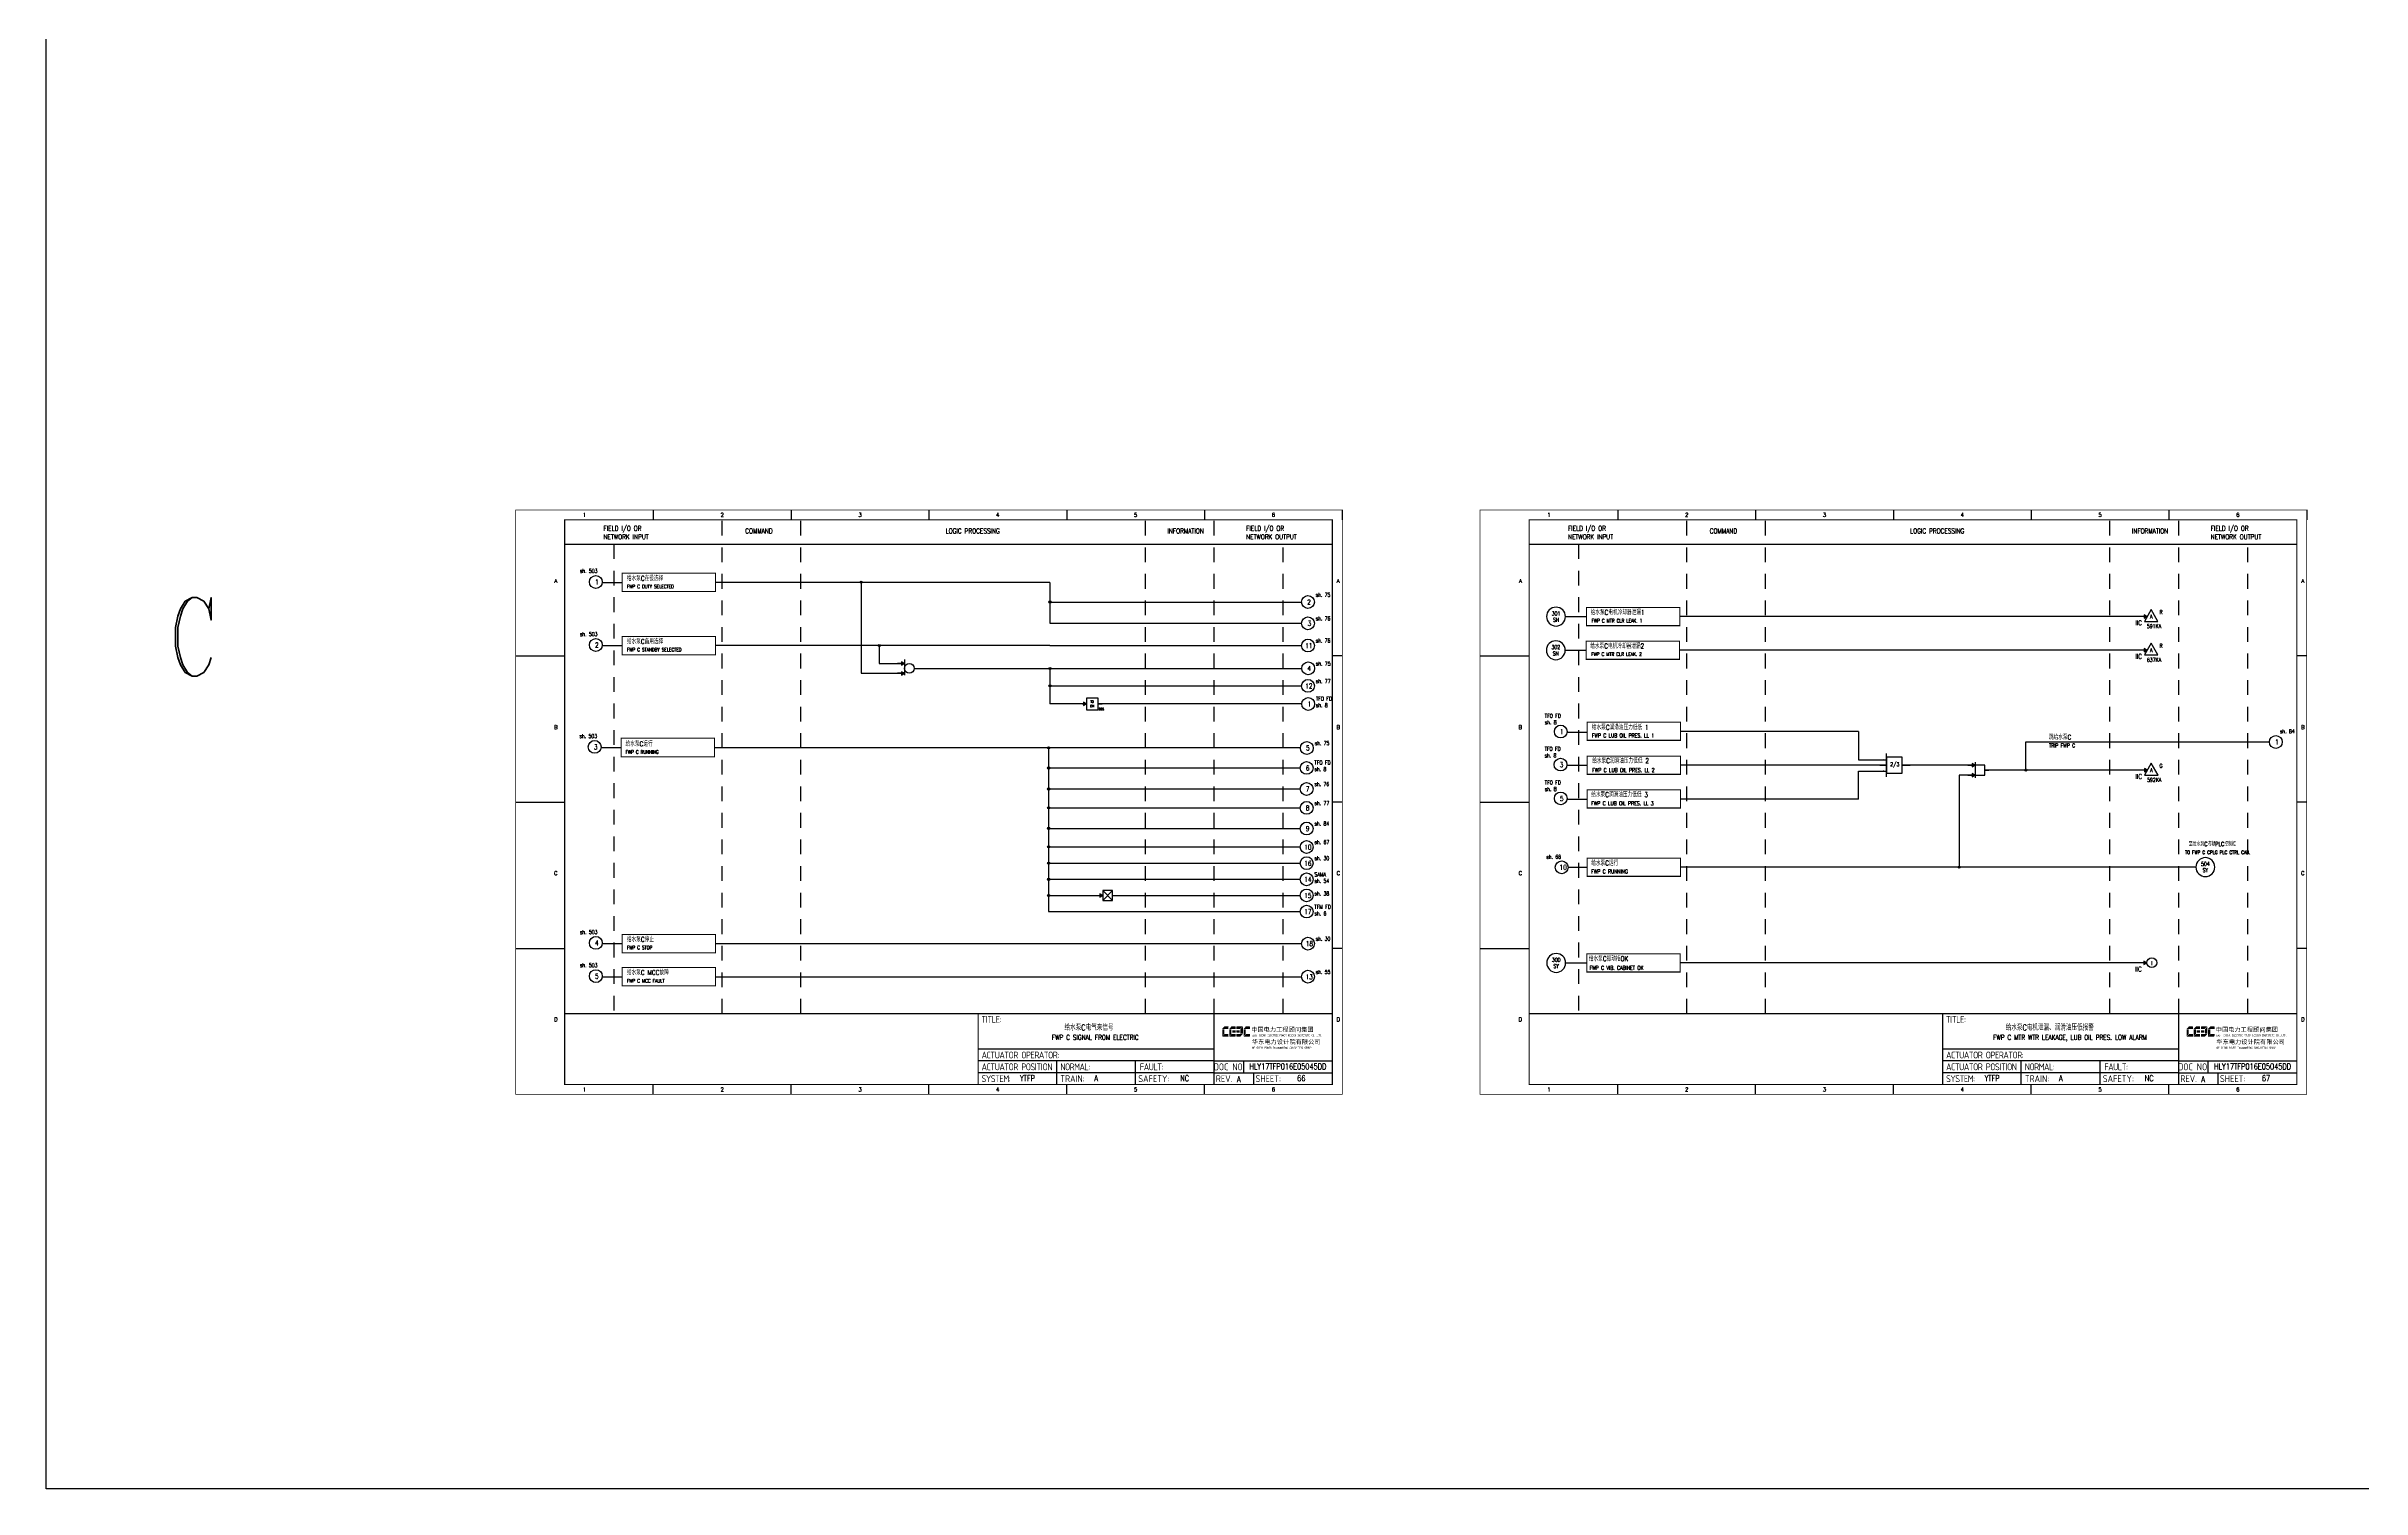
# Model space of a CAD drawing. Header units: millimetres. Extents: x 38833 to 52469, y 29493 to 32647.
# Drawn here: x 39418 to 40594, y 29493 to 30226 of the extents above; entities that cross this region are included whole.
import ezdxf
from ezdxf.enums import TextEntityAlignment as Align

# ---------------------------------------------------------------- set-up
doc = ezdxf.new("R2010")
doc.units = ezdxf.units.MM
doc.linetypes.add('DASHED', pattern=[0.75, 0.5, -0.25])
doc.linetypes.add('JIS_02_0.7', pattern=[1.35, 0.75, -0.6])
for name, color, linetype in [('BLOCK', 7, 'Continuous'), ('BORDER', 1, 'Continuous'), ('INSTRUMENT', 4, 'Continuous'), ('MLINE', 6, 'Continuous'), ('TITLE', 1, 'Continuous'), ('TK', 7, 'Continuous'), ('图框_外框线', 7, 'Continuous'), ('图框_标题栏文字', 6, 'Continuous')]:
    doc.layers.add(name, color=color, linetype=linetype)
doc.styles.add('DANIEL', font='COMPLEX', dxfattribs={"width": 0.7, "bigfont": 'GVFS'})
doc.styles.add('ecepdi', font='simhei.ttf', dxfattribs={"width": 0.9})
doc.styles.get("Standard").update_dxf_attribs({"font": 'romans.shx', "width": 0.7, "bigfont": 'hztxta.shx'})
doc.styles.add('工程字', font='gbenor.shx', dxfattribs={"bigfont": 'gbcbig.shx'})

# ---------------------------------------------------------------- blocks, each defined once
blk = doc.blocks.new('INS00')
at = {"layer": 'INSTRUMENT', "color": 0}
blk.add_lwpolyline([(6, 0, 1), (-6, 0, 1)], format="xyb", close=True, dxfattribs=at)
at = {"layer": 'INSTRUMENT', "flags": 1}
for tag, p in [('INSNAM', (0, 9)), ('INSDGN', (0, -9)), ('INSTYP', (0, -12)), ('INSSUP', (0, -15)), ('INSMAN', (0, -18)), ('INSREM', (0, -21))]:
    blk.add_attdef(tag, text='', height=3, dxfattribs=at).set_placement(p, align=Align.TOP_CENTER)
at = {"layer": 'INSTRUMENT', "width": 0.7}
for tag, p in [('INSIDE', (0, 2)), ('INSSYS', (0, -2))]:
    blk.add_attdef(tag, text='', height=2.5, dxfattribs=at).set_placement(p, align=Align.MIDDLE)
for tag, p in [('INSHH', (6, 3.5)), ('INSL', (6, -3)), ('INSLL', (6, -6))]:
    blk.add_attdef(tag, p, '', height=2.5, dxfattribs=at)
at = {"layer": 'INSTRUMENT', "linetype": 'DASHED', "width": 0.7}
blk.add_attdef('INSH', (6, 0.5), '', height=2.5, dxfattribs=at)
blk = doc.blocks.new('huo')
at = {"layer": 'BORDER'}
for points in [[(-72.2, 909.3), (-73.7, 910.1), (-73.7, 908.4)], [(-72.2, 904.3), (-73.7, 905.1), (-73.7, 903.4)]]:
    blk.add_hatch(color=256, dxfattribs=at).paths.add_polyline_path(points)
for p, q in [((-72.2, 909.3), (-75.7, 909.3)), ((-72.2, 911.3), (-72.2, 903.3)), ((-67.2, 906.8), (-65.2, 906.8)), ((-72.2, 904.3), (-75.7, 904.3))]:
    blk.add_line(p, q, dxfattribs=at)
for points in [[(-72.2, 909.3), (-73.7, 910.1), (-73.7, 908.4)], [(-72.2, 904.3), (-73.7, 905.1), (-73.7, 903.4)]]:
    blk.add_lwpolyline(points, close=True, dxfattribs=at)
blk.add_circle((-69.7, 906.8), 2.5, dxfattribs=at)
blk = doc.blocks.new('TD ON')
at = {"layer": 'BORDER'}
blk.add_hatch(color=256, dxfattribs=at).paths.add_polyline_path([(2179, 3763.2), (2177.5, 3764.1), (2177.5, 3762.4)])
for p, q in [((2177, 3763.2), (2179, 3763.2)), ((2185, 3763.2), (2187, 3763.2))]:
    blk.add_line(p, q, dxfattribs=at)
for points in [[(2185, 3766.2), (2179, 3766.2), (2179, 3760.2), (2185, 3760.2)], [(2179, 3763.2), (2177.5, 3764.1), (2177.5, 3762.4)]]:
    blk.add_lwpolyline(points, close=True, dxfattribs=at)
at = {"layer": 'BORDER', "style": 'DANIEL', "width": 0.8}
for s, p in [('TD', (2181.9, 3764.4)), ('ON', (2181.9, 3762.1))]:
    blk.add_text(s, height=1.2, dxfattribs=at).set_placement(p, align=Align.MIDDLE)
blk = doc.blocks.new('A$C1E0003F3')
h = blk.add_hatch(color=152)
edge = h.paths.add_edge_path()
edge.add_ellipse((5.2, 4.4), major_axis=(0, 0.211), ratio=0.769231, start_angle=-90, end_angle=0)
edge.add_line((5.2, 4.6), (3.2, 4.6))
edge.add_line((3.2, 4.6), (2.1, 3.4))
edge.add_line((2.1, 3.4), (5.3, 3.4))
edge.add_line((5.3, 3.4), (5.3, 4.4))
h.paths.add_polyline_path([(3.2, 3.2), (2.1, 3.2), (2.1, -0.4), (3.2, 0.9)])
edge = h.paths.add_edge_path()
edge.add_line((5.3, 0.8), (3.3, 0.8))
edge.add_line((3.3, 0.8), (2.1, -0.5))
edge.add_line((2.1, -0.5), (5.2, -0.5))
edge.add_ellipse((5.2, -0.3), major_axis=(0, 0.211), ratio=0.769231, start_angle=180, end_angle=270)
edge.add_line((5.3, -0.3), (5.3, 0.8))
h = blk.add_hatch(color=152)
edge = h.paths.add_edge_path()
edge.add_ellipse((8.8, 4.4), major_axis=(0, 0.211), ratio=0.769231, start_angle=-90, end_angle=0)
edge.add_line((8.8, 4.6), (6.8, 4.6))
edge.add_line((6.8, 4.6), (5.7, 3.4))
edge.add_line((5.7, 3.4), (8.9, 3.4))
edge.add_line((8.9, 3.4), (8.9, 4.4))
h.paths.add_polyline_path([(6.8, 3.2), (5.7, 3.2), (5.7, -0.4), (6.8, 0.9)])
edge = h.paths.add_edge_path()
edge.add_ellipse((8.8, 2.5), major_axis=(0, 0.211), ratio=0.769231, start_angle=-90, end_angle=0)
edge.add_line((8.8, 2.7), (7.2, 2.7))
edge.add_line((7.2, 2.7), (7.2, 1.4))
edge.add_line((7.2, 1.4), (8.8, 1.4))
edge.add_ellipse((8.8, 1.7), major_axis=(0, 0.211), ratio=0.769231, start_angle=180, end_angle=270)
edge.add_line((8.9, 1.7), (8.9, 2.5))
edge = h.paths.add_edge_path()
edge.add_line((8.9, 0.8), (6.9, 0.8))
edge.add_line((6.9, 0.8), (5.7, -0.5))
edge.add_line((5.7, -0.5), (8.8, -0.5))
edge.add_ellipse((8.8, -0.3), major_axis=(0, 0.211), ratio=0.769231, start_angle=180, end_angle=270)
edge.add_line((8.9, -0.3), (8.9, 0.8))
h = blk.add_hatch(color=1)
edge = h.paths.add_edge_path()
edge.add_line((12.5, 4.6), (9.5, 4.6))
edge.add_ellipse((9.5, 4.4), major_axis=(0, 0.211), ratio=0.769231, start_angle=0, end_angle=90)
edge.add_line((9.3, 4.4), (9.3, 3.4))
edge.add_line((9.3, 3.4), (11.3, 3.4))
edge.add_line((11.3, 3.4), (12.5, 4.6))
h.paths.add_polyline_path([(12.6, 4.6), (11.4, 3.2), (11.4, 0.9), (12.6, 0.9)])
edge = h.paths.add_edge_path()
edge.add_line((11, 2.7), (9.5, 2.7))
edge.add_ellipse((9.5, 2.5), major_axis=(0, 0.211), ratio=0.769231, start_angle=0, end_angle=90)
edge.add_line((9.3, 2.5), (9.3, 1.7))
edge.add_ellipse((9.5, 1.7), major_axis=(0, 0.211), ratio=0.769231, start_angle=90, end_angle=180)
edge.add_line((9.5, 1.4), (11, 1.4))
edge.add_line((11, 1.4), (11, 2.7))
h = blk.add_hatch(color=1)
edge = h.paths.add_edge_path()
edge.add_line((12.6, 0.8), (9.3, 0.8))
edge.add_line((9.3, 0.8), (9.3, -0.3))
edge.add_ellipse((9.5, -0.3), major_axis=(0, 0.211), ratio=0.769231, start_angle=90, end_angle=180)
edge.add_line((9.5, -0.5), (11.4, -0.5))
edge.add_line((11.4, -0.5), (12.6, 0.8))
h = blk.add_hatch(color=152)
edge = h.paths.add_edge_path()
edge.add_ellipse((16.1, 4.4), major_axis=(0, 0.211), ratio=0.769231, start_angle=-90, end_angle=0)
edge.add_line((16.1, 4.6), (14.1, 4.6))
edge.add_line((14.1, 4.6), (13, 3.4))
edge.add_line((13, 3.4), (16.3, 3.4))
edge.add_line((16.3, 3.4), (16.3, 4.4))
h.paths.add_polyline_path([(14.1, 3.2), (13, 3.2), (13, -0.4), (14.1, 0.9)])
edge = h.paths.add_edge_path()
edge.add_line((16.3, 0.8), (14.2, 0.8))
edge.add_line((14.2, 0.8), (13, -0.5))
edge.add_line((13, -0.5), (16, -0.5))
edge.add_ellipse((16, -0.1), major_axis=(0, 0.316), ratio=0.769231, start_angle=180, end_angle=270)
edge.add_line((16.3, -0.1), (16.3, 0.8))
at = {"layer": 'TITLE', "color": 7, "style": 'ecepdi'}
for s, p in [('中', (16.9, 1.9)), ('国', (20.1, 2)), ('电', (23.2, 2)), ('力', (26.4, 2)), ('工', (29.5, 1.9)), ('程', (32.7, 2)), ('顾', (35.9, 2)), ('问', (39.1, 1.9)), ('集', (42.3, 2)), ('团', (45.4, 2)), ('华', (17.2, -4.3)), ('东', (20.4, -4.3)), ('电', (23.6, -4.3)), ('力', (26.7, -4.3)), ('设', (29.9, -4.3)), ('计', (33.1, -4.3)), ('院', (36.3, -4.3)), ('有', (39.4, -4.3)), ('限', (42.6, -4.3)), ('公', (45.8, -4.4)), ('司', (48.9, -4.3))]:
    blk.add_text(s, height=2.2, dxfattribs=at).set_placement(p)
at = {"layer": 'TITLE', "color": 7, "style": 'ecepdi', "width": 0.975}
for s, p in [('E', (17.6, 0)), ('A', (18.3, 0)), ('S', (19, 0)), ('T', (19.7, 0)), ('C', (21.1, 0.1)), ('H', (21.8, 0.1)), ('I', (22.5, 0.1)), ('N', (23.2, 0.1)), ('A', (23.9, 0.1)), ('E', (25.4, 0.1)), ('L', (26.1, 0.1)), ('E', (26.8, 0.1)), ('C', (27.5, 0.1)), ('T', (28.2, 0.1)), ('R', (28.9, 0.1)), ('I', (29.6, 0.1)), ('C', (30.3, 0.1)), ('P', (31.6, 0.1)), ('O', (32.3, 0.1)), ('W', (33, 0.1)), ('E', (33.7, 0.1)), ('R', (34.4, 0.1)), ('D', (35.8, 0.1)), ('E', (36.5, 0.1)), ('S', (37.2, 0.1)), ('I', (37.9, 0.1)), ('G', (38.7, 0.1)), ('N', (39.4, 0.1)), ('I', (40.7, 0.1)), ('N', (41.4, 0.1)), ('S', (42.1, 0.1)), ('T', (42.8, 0.1)), ('I', (43.5, 0.1)), ('T', (44.2, 0.1)), ('U', (44.9, 0.1)), ('T', (45.6, 0.1)), ('E', (46.3, 0.1)), ('C', (47.8, 0.1)), ('O', (48.5, 0.1)), ('L', (50.6, 0.1)), ('T', (51.3, 0.1)), ('D', (52, 0.1)), ('OF', (18, -6.2)), ('O', (17.7, -6.2)), ('F', (18.4, -6.2)), ('C', (19.8, -6.2)), ('H', (20.5, -6.2)), ('I', (21.2, -6.2)), ('N', (21.9, -6.2)), ('A', (22.6, -6.2)), ('P', (24, -6.2)), ('O', (24.7, -6.2)), ('W', (25.4, -6.2)), ('E', (26.1, -6.2)), ('R', (26.8, -6.2)), ('E', (28.2, -6.2)), ('N', (28.9, -6.3)), ('G', (29.6, -6.3)), ('I', (30.3, -6.3)), ('N', (31, -6.3)), ('E', (31.7, -6.3)), ('E', (32.4, -6.3)), ('R', (33.1, -6.2)), ('I', (33.8, -6.2)), ('N', (34.5, -6.3)), ('G', (35.2, -6.2)), ('C', (36.6, -6.2)), ('O', (37.3, -6.2)), ('N', (38, -6.2)), ('S', (38.7, -6.2)), ('U', (39.4, -6.2)), ('L', (40.1, -6.2)), ('T', (40.8, -6.2)), ('I', (41.5, -6.2)), ('N', (42.2, -6.2)), ('G', (42.9, -6.2)), ('G', (44.3, -6.2)), ('R', (45, -6.2)), ('O', (45.7, -6.2)), ('U', (46.4, -6.2)), ('P', (47.1, -6.2)), ('.', (49.2, 0.1)), (',', (49.9, 0.1)), ('.', (52.7, 0.1))]:
    blk.add_text(s, height=1, dxfattribs=at).set_placement(p, align=Align.MIDDLE_CENTER)
blk = doc.blocks.new('A$C613255F0')
for p, q in [((70, 297), (70, 292)), ((140, 297), (140, 292)), ((210, 297), (210, 292)), ((280, 297), (280, 292)), ((350, 297), (350, 292)), ((420, 297), (420, 292)), ((0, 222.8), (25, 222.8)), ((420, 222.8), (415, 222.8)), ((0, 148.5), (25, 148.5)), ((420, 148.5), (415, 148.5)), ((0, 74.2), (25, 74.2)), ((420, 74.2), (415, 74.2)), ((70, 0), (70, 5)), ((140, 0), (140, 5)), ((210, 0), (210, 5)), ((280, 0), (280, 5)), ((350, 0), (350, 5))]:
    blk.add_line(p, q)
at = {"layer": 'MLINE', "linetype": 'JIS_02_0.7', "ltscale": 10}
for p, q in [((105, 41), (105, 292)), ((145, 41), (145, 292)), ((320, 41), (320, 292)), ((355, 41), (355, 292)), ((50, 279.6), (50, 41)), ((390, 41), (390, 279.6))]:
    blk.add_line(p, q, dxfattribs=at)
at = {"layer": 'MLINE'}
blk.add_line((25, 279.6), (415, 279.6), dxfattribs=at)
at = {"layer": '图框_外框线'}
for p, q in [((355, 5), (355, 41)), ((355, 23), (235, 23)), ((355, 17), (235, 17)), ((275, 11), (275, 17)), ((315, 11), (315, 17)), ((355, 17), (415, 17)), ((370, 11), (370, 17)), ((355, 11), (235, 11)), ((355, 11), (235, 11)), ((275, 5), (275, 11)), ((315, 5), (315, 11)), ((355, 11), (415, 11)), ((375, 5), (375, 11))]:
    blk.add_line(p, q, dxfattribs=at)
for points, const_width in [([(0, 0), (420, 0), (420, 297), (0, 297)], 0.3), ([(25, 5), (415, 5), (415, 292), (25, 292)], 0.6)]:
    blk.add_lwpolyline(points, close=True, dxfattribs=dict(at, const_width=const_width))
at = {"layer": '图框_外框线', "const_width": 0.6}
blk.add_lwpolyline([(235, 41), (25, 41)], dxfattribs=at)
at = {"layer": '图框_外框线'}
blk.add_lwpolyline([(415, 41, 0.6, 0.6, 0), (235, 41, 0.6, 0.6, 0), (235, 5, 0, 0, 0)], format="xyseb", dxfattribs=at)
blk.add_blockref('A$C1E0003F3', (356.9, 29.9))
at = {"layer": 'MLINE', "char_height": 2.5, "width": 31.896, "attachment_point": 1}
for s, insert in [('FIELD I/O OR', (44.7, 288.9)), ('NETWORK INPUT', (44.7, 284.6)), ('COMMAND', (116.7, 287.6)), ('LOGIC PROCESSING', (218.5, 287.6)), ('INFORMATION', (331.2, 287.6)), ('FIELD I/O OR', (371.2, 288.9)), ('NETWORK OUTPUT', (371.2, 284.6))]:
    blk.add_mtext(s, dxfattribs=dict(at, insert=insert))
at = {"layer": 'TK', "color": 3}
for s, p in [('1', (35, 294.5)), ('2', (105, 294.5)), ('3', (175, 294.5)), ('4', (245, 294.5)), ('5', (315, 294.5)), ('6', (385, 294.5)), ('1', (35, 2.5)), ('2', (105, 2.5)), ('3', (175, 2.5)), ('4', (245, 2.5)), ('5', (315, 2.5)), ('6', (385, 2.5))]:
    blk.add_text(s, height=2, dxfattribs=at).set_placement(p, align=Align.MIDDLE)
for s, p in [('A', (20.5, 259.9)), ('A', (418, 259.9)), ('B', (20.5, 185.6)), ('B', (418, 185.6)), ('C', (20.5, 111.4)), ('C', (418, 111.4)), ('D', (20.5, 37.1)), ('D', (418, 37.1))]:
    blk.add_text(s, height=2, dxfattribs=at).set_placement(p, align=Align.CENTER)
at = {"layer": '图框_标题栏文字', "char_height": 3.5, "style": '工程字'}
for s, insert, width, attachment_point in [('{\\T0.9; TITLE:}', (234.9, 38.1), 14.225, 4), ('{\\T0.9; ACTUATOR OPERATOR:}', (235, 20), 40, 4), ('{\\T0.9; ACTUATOR POSITION}', (235, 14), 45, 4), ('{\\T0.9; NORMAL:}', (275, 14), 18.256, 4), ('{\\T0.9; FAULT:}', (315.4, 14), 15, 4), ('DOC NO.', (362.5, 14), 15, 5), ('{\\T0.9; SYSTEM:}', (235, 8), 17.953, 4), ('{\\T0.9; }TRAIN: ', (275, 8), 17.664, 4), ('SAFETY:', (324.3, 8), 22.399, 5), ('REV.', (360, 8), 10, 5), ('SHEET:', (382.4, 8), 20, 5)]:
    blk.add_mtext(s, dxfattribs=dict(at, insert=insert, width=width, attachment_point=attachment_point))

msp = doc.modelspace()

# ---------------------------------------------------------------- hatches: boundary and pattern name
h = msp.add_hatch(color=256)
edge = h.paths.add_edge_path()
edge.add_arc((39831.5, 29953.8), 0.55, 0, 360)
h = msp.add_hatch(color=256)
edge = h.paths.add_edge_path()
edge.add_arc((39927.4, 29943.7), 0.55, 0, 360)
for points in [[(40484.8, 29936.4), (40483.3, 29937.2), (40483.3, 29935.5)], [(40484.8, 29919.3), (40483.3, 29920.1), (40483.3, 29918.4)], [(40484.9, 29858.3), (40483.4, 29859.1), (40483.4, 29857.4)], [(40484.7, 29760.4), (40483.2, 29761.2), (40483.2, 29759.5)]]:
    msp.add_hatch(color=256).paths.add_polyline_path(points)
h = msp.add_hatch(color=256)
edge = h.paths.add_edge_path()
edge.add_arc((39840.7, 29921.6), 0.55, 0, 360)
h = msp.add_hatch(color=256)
edge = h.paths.add_edge_path()
edge.add_arc((39927.4, 29909.9), 0.55, 0, 360)
h = msp.add_hatch(color=256)
edge = h.paths.add_edge_path()
edge.add_arc((39927.4, 29901.1), 0.55, 0, 360)
h = msp.add_hatch(color=256)
edge = h.paths.add_edge_path()
edge.add_arc((39926.7, 29869.6), 0.55, 0, 360)
h = msp.add_hatch(color=256)
edge = h.paths.add_edge_path()
edge.add_arc((39926.7, 29859.4), 0.55, 0, 360)
h = msp.add_hatch(color=256)
edge = h.paths.add_edge_path()
edge.add_arc((40423.2, 29858.3), 0.55, 0, 360)
h = msp.add_hatch(color=256)
edge = h.paths.add_edge_path()
edge.add_arc((39926.7, 29848.7), 0.55, 0, 360)
h = msp.add_hatch(color=256)
edge = h.paths.add_edge_path()
edge.add_arc((39926.7, 29839.1), 0.55, 0, 360)
h = msp.add_hatch(color=256)
edge = h.paths.add_edge_path()
edge.add_arc((39926.7, 29828.7), 0.55, 0, 360)
h = msp.add_hatch(color=256)
edge = h.paths.add_edge_path()
edge.add_arc((39926.7, 29819.3), 0.55, 0, 360)
h = msp.add_hatch(color=256)
edge = h.paths.add_edge_path()
edge.add_arc((39926.7, 29811), 0.55, 0, 360)
h = msp.add_hatch(color=256)
edge = h.paths.add_edge_path()
edge.add_arc((40389.3, 29809), 0.55, 0, 360)
h = msp.add_hatch(color=256)
edge = h.paths.add_edge_path()
edge.add_arc((39926.7, 29802.8), 0.55, 0, 360)
h = msp.add_hatch(color=256)
edge = h.paths.add_edge_path()
edge.add_arc((39926.7, 29794.6), 0.55, 0, 360)
at = {"layer": 'BORDER'}
for points in [[(40397.4, 29860.8), (40395.9, 29861.6), (40395.9, 29859.9)], [(40397.4, 29855.8), (40395.9, 29856.6), (40395.9, 29854.9)], [(39954.2, 29794.6), (39952.7, 29795.5), (39952.7, 29793.7)]]:
    msp.add_hatch(color=256, dxfattribs=at).paths.add_polyline_path(points)

# ---------------------------------------------------------------- linework, layer by layer
for p, q in [((39700, 29953.6), (39710.1, 29953.6)), ((39927.4, 29953.7), (39757.5, 29953.7)), ((39831.5, 29953.8), (39831.5, 29907.5)), ((39927.4, 29953.7), (39927.4, 29943.7)), ((39927.4, 29943.7), (40055.2, 29943.7)), ((39927.4, 29943.7), (39927.4, 29933)), ((39927.4, 29933), (40055.2, 29933)), ((40189.3, 29936.3), (40200, 29936.3)), ((40247.4, 29931.6), (40200, 29931.6)), ((40483.3, 29936.4), (40247.4, 29936.4)), ((39700, 29921.6), (39710.1, 29921.6)), ((39927.4, 29921.6), (39757.5, 29921.6)), ((39840.7, 29921.6), (39840.7, 29912.5)), ((39927.4, 29921.6), (40055.2, 29921.6)), ((40189.2, 29919.2), (40199.9, 29919.2)), ((40247.3, 29914.5), (40199.9, 29914.5)), ((40483.3, 29919.3), (40247.3, 29919.3)), ((39831.5, 29907.5), (39853.6, 29907.5)), ((39840.7, 29912.5), (39853.6, 29912.5)), ((39858.6, 29910), (40055.4, 29910)), ((39927.4, 29909.9), (39927.4, 29901.1)), ((39927.4, 29901.1), (40055.3, 29901.1)), ((39927.4, 29901.1), (39927.4, 29892)), ((39943.2, 29892), (39927.4, 29892)), ((39945.9, 29892), (39927.4, 29892)), ((40055.3, 29892), (39952.3, 29892)), ((40055.3, 29892), (39952.3, 29892)), ((39699.3, 29869.8), (39709.5, 29869.8)), ((40054.7, 29869.6), (39756.9, 29869.6)), ((39926.7, 29869.6), (39926.7, 29859.4)), ((40190.1, 29877.5), (40200.3, 29877.5)), ((40247.7, 29873.3), (40200.3, 29873.3)), ((40338.1, 29877.9), (40247.7, 29877.9)), ((40338.1, 29877.9), (40338.1, 29863.5)), ((40423.2, 29872.6), (40547, 29872.6)), ((40423.2, 29858.3), (40423.2, 29872.6)), ((39926.7, 29859.4), (40054.6, 29859.4)), ((39926.7, 29859.4), (39926.7, 29848.7)), ((40190.1, 29860.8), (40200.3, 29860.8)), ((40247.7, 29856.1), (40200.3, 29856.1)), ((40352.4, 29860.8), (40247.7, 29860.8)), ((40338.1, 29863.5), (40352.4, 29863.5)), ((40338.1, 29843.6), (40338.1, 29857.8)), ((40338.1, 29857.8), (40352.4, 29857.8)), ((40397.4, 29860.8), (40360.4, 29860.8)), ((40397.4, 29855.8), (40389.3, 29855.8)), ((40389.3, 29855.8), (40389.3, 29809)), ((40484.9, 29858.3), (40402.4, 29858.3)), ((39926.7, 29848.7), (40054.6, 29848.7)), ((39926.7, 29848.7), (39926.7, 29839.1)), ((40190.1, 29843.6), (40200.3, 29843.6)), ((40338.1, 29843.6), (40247.7, 29843.6)), ((39926.7, 29839.1), (40054.6, 29839.1)), ((39926.7, 29839.1), (39926.7, 29828.7)), ((40247.7, 29838.9), (40200.3, 29838.9)), ((39926.7, 29828.7), (40054.6, 29828.7)), ((39926.7, 29828.7), (39926.7, 29819.3)), ((39926.7, 29819.3), (40054.6, 29819.3)), ((39926.7, 29819.3), (39926.7, 29811)), ((39926.7, 29811), (40054.6, 29811)), ((39926.7, 29811), (39926.7, 29802.8)), ((40190.6, 29808.9), (40200.3, 29808.9)), ((40509.6, 29809), (40247.7, 29809)), ((39926.7, 29802.8), (40054.6, 29802.8)), ((39926.7, 29802.8), (39926.7, 29794.6)), ((40247.7, 29804.2), (40200.3, 29804.2)), ((39926.7, 29794.6), (39954.2, 29794.6)), ((39926.7, 29794.6), (39926.7, 29786.4)), ((39926.7, 29786.4), (40054.6, 29786.4)), ((39959.2, 29794.6), (40054.6, 29794.6)), ((39700, 29770.2), (39710.1, 29770.2)), ((39757.5, 29770.1), (40055.2, 29770.1)), ((39700, 29753.3), (39710.1, 29753.3)), ((39757.5, 29753.3), (40055.2, 29753.3)), ((40189.4, 29760.3), (40200.1, 29760.3)), ((40247.5, 29755.6), (40200.1, 29755.6)), ((40484.7, 29760.4), (40247.5, 29760.4))]:
    msp.add_line(p, q)
at = {"color": 1}
for p, q in [((40352.4, 29854.8), (40352.4, 29866.8)), ((40360.4, 29860.8), (40364.4, 29860.8))]:
    msp.add_line(p, q, dxfattribs=at)
for points in [[(39417.5, 32646.7), (50497.5, 32646.7), (50497.5, 29493.1), (39417.5, 29493.1)], [(40484.8, 29936.4), (40483.3, 29937.2), (40483.3, 29935.5)], [(40484.8, 29919.3), (40483.3, 29920.1), (40483.3, 29918.4)], [(40484.9, 29858.3), (40483.4, 29859.1), (40483.4, 29857.4)], [(40484.7, 29760.4), (40483.2, 29761.2), (40483.2, 29759.5)]]:
    msp.add_lwpolyline(points, close=True)
at = {"const_width": 0.5}
for points in [[(39710.1, 29958.3), (39757.5, 29958.3), (39757.5, 29949), (39710.1, 29949), (39710.1, 29958.3)], [(40200, 29940.9), (40247.4, 29940.9), (40247.4, 29931.6), (40200, 29931.6), (40200, 29940.9)], [(39710.1, 29926.2), (39757.5, 29926.2), (39757.5, 29916.9), (39710.1, 29916.9), (39710.1, 29926.2)], [(40199.9, 29923.9), (40247.3, 29923.9), (40247.3, 29914.5), (40199.9, 29914.5), (40199.9, 29923.9)], [(40200.3, 29882.6), (40247.7, 29882.6), (40247.7, 29873.3), (40200.3, 29873.3), (40200.3, 29882.6)], [(39709.5, 29874.5), (39756.9, 29874.5), (39756.9, 29865.1), (39709.5, 29865.1), (39709.5, 29874.5)], [(40200.3, 29865.4), (40247.7, 29865.4), (40247.7, 29856.1), (40200.3, 29856.1), (40200.3, 29865.4)], [(40200.3, 29848.3), (40247.7, 29848.3), (40247.7, 29838.9), (40200.3, 29838.9), (40200.3, 29848.3)], [(40200.3, 29813.6), (40247.7, 29813.6), (40247.7, 29804.2), (40200.3, 29804.2), (40200.3, 29813.6)], [(39710.1, 29774.8), (39757.5, 29774.8), (39757.5, 29765.5), (39710.1, 29765.5), (39710.1, 29774.8)], [(40200.1, 29765), (40247.5, 29765), (40247.5, 29755.6), (40200.1, 29755.6), (40200.1, 29765)], [(39710.1, 29758), (39757.5, 29758), (39757.5, 29748.6), (39710.1, 29748.6), (39710.1, 29758)]]:
    msp.add_lwpolyline(points, dxfattribs=at)
at = {"color": 1}
for points in [[(40490.3, 29933.9), (40486.9, 29939.9), (40483.4, 29933.9)], [(40490.3, 29916.8), (40486.9, 29922.8), (40483.4, 29916.8)], [(40352.4, 29856.8), (40360.4, 29856.8), (40360.4, 29864.8), (40352.4, 29864.8)], [(40490.4, 29855.8), (40486.9, 29861.8), (40483.5, 29855.8)]]:
    msp.add_lwpolyline(points, close=True, dxfattribs=at)
for centre, radius in [((39696.7, 29953.9), 3.25), ((39831.5, 29953.8), 0.55), ((39927.4, 29943.7), 0.55), ((40058.5, 29943.7), 3.25), ((40058.5, 29932.9), 3.25), ((39696.7, 29921.9), 3.25), ((39840.7, 29921.6), 0.55), ((40058.5, 29921.6), 3.25), ((39927.4, 29909.9), 0.55), ((40058.5, 29901.1), 3.25), ((40058.6, 29910), 3.25), ((39927.4, 29901.1), 0.55), ((40058.6, 29891.9), 3.25), ((40186.9, 29877.9), 3.25), ((39696.1, 29870.1), 3.25), ((39926.7, 29869.6), 0.55), ((40057.9, 29869.5), 3.25), ((40550.2, 29872.6), 3.25), ((39926.7, 29859.4), 0.55), ((40057.8, 29859.4), 3.25), ((40186.8, 29861.1), 3.25), ((40423.2, 29858.3), 0.55), ((39926.7, 29848.7), 0.55), ((40057.8, 29848.7), 3.25), ((40186.9, 29843.9), 3.25), ((39926.7, 29839.1), 0.55), ((40057.8, 29839.1), 3.25), ((40057.8, 29828.6), 3.25), ((39926.7, 29828.7), 0.55), ((39926.7, 29819.3), 0.55), ((40057.8, 29819.2), 3.25), ((39926.7, 29811), 0.55), ((40057.8, 29811), 3.25), ((40187.4, 29808.9), 3.25), ((40389.3, 29809), 0.55), ((39926.7, 29802.8), 0.55), ((40057.8, 29802.8), 3.25), ((40057.8, 29794.6), 3.25), ((39926.7, 29794.6), 0.55), ((40057.8, 29786.4), 3.25), ((39696.7, 29770.5), 3.25), ((40058.5, 29770.1), 3.25), ((40487.2, 29760.4), 2.5), ((39696.7, 29753.6), 3.25), ((40058.5, 29753.3), 3.25)]:
    msp.add_circle(centre, radius)
at = {"layer": 'BORDER'}
for p, q in [((40393.8, 29860.8), (40397.4, 29860.8)), ((40393.8, 29855.8), (40397.4, 29855.8)), ((40397.4, 29862.3), (40397.4, 29854.3)), ((40402.4, 29858.3), (40404.4, 29858.3)), ((39954.2, 29797.1), (39959.2, 29792.1)), ((39959.2, 29797.1), (39954.2, 29792.1)), ((39950.6, 29794.6), (39954.2, 29794.6)), ((39959.2, 29794.6), (39961.2, 29794.6))]:
    msp.add_line(p, q, dxfattribs=at)
for points in [[(40397.4, 29860.8), (40395.9, 29861.6), (40395.9, 29859.9)], [(40397.4, 29855.8), (40395.9, 29856.6), (40395.9, 29854.9)], [(40402.4, 29860.8), (40397.4, 29860.8), (40397.4, 29855.8), (40402.4, 29855.8)], [(39959.2, 29797.1), (39954.2, 29797.1), (39954.2, 29792.1), (39959.2, 29792.1)], [(39954.2, 29794.6), (39952.7, 29795.5), (39952.7, 29793.7)]]:
    msp.add_lwpolyline(points, close=True, dxfattribs=at)
at = {"layer": 'TITLE', "color": 1}
for p, q in [((40349, 29863.5), (40352.4, 29863.5)), ((40349, 29860.8), (40352.4, 29860.8)), ((40349, 29857.8), (40352.4, 29857.8))]:
    msp.add_line(p, q, dxfattribs=at)
for points in [[(40352.4, 29863.5, 0, 0.744, 0), (40350.7, 29863.5, 0.744, 0.744, 0)], [(40352.4, 29860.8, 0, 0.744, 0), (40350.7, 29860.8, 0.744, 0.744, 0)], [(40352.4, 29857.8, 0, 0.744, 0), (40350.7, 29857.8, 0.744, 0.744, 0)]]:
    msp.add_lwpolyline(points, format="xyseb", dxfattribs=at)

# ---------------------------------------------------------------- block references
for name, p in [('A$C613255F0', (39655.9, 29693.5)), ('A$C613255F0', (40145.9, 29693.5)), ('huo', (39925.7, 29003.2)), ('TD ON', (37766.9, 26128.7))]:
    msp.add_blockref(name, p)
at = {"layer": 'MLINE', "xscale": 0.7999999999992724, "yscale": 0.7999999999992724, "zscale": 0.7999999999992724}
for p, values in [((40184.5, 29936.3), {'INSIDE': '301', 'INSSYS': 'SN'}), ((40184.4, 29919.2), {'INSIDE': '302', 'INSSYS': 'SN'}), ((40514.4, 29809), {'INSIDE': '504', 'INSSYS': 'SY'}), ((40184.6, 29760.3), {'INSIDE': '300', 'INSSYS': 'SY'})]:
    msp.add_blockref('INS00', p, dxfattribs=at).add_auto_attribs(values)

# ---------------------------------------------------------------- texts
at = {"color": 1, "width": 0.7}
for p in [(40486.9, 29935.3), (40486.9, 29918.2), (40487, 29857.2)]:
    msp.add_text('A', height=2, dxfattribs=at).set_placement(p, align=Align.CENTER)
at = {"width": 0.7}
msp.add_text('I', height=2, dxfattribs=at).set_placement((40487.2, 29759.2), align=Align.CENTER)
for s, height, p in [('给水泵C电气来信号', 3, (39934.8, 29726)), ('给水泵C电机泄漏、润滑油压低报警', 3, (40413, 29726)), ('FWP C SIGNAL FROM ELECTRIC', 2.5, (39928.4, 29721.2)), ('FWP C MTR WTR LEAKAGE, LUB OIL PRES. LOW ALARM', 2.5, (40406.6, 29721.2))]:
    msp.add_text(s, height=height, dxfattribs=at).set_placement(p)
at = {"color": 4, "char_height": 2, "width": 73.007, "attachment_point": 1}
for s, insert in [('sh. 503', (39688.6, 29960.5)), ('sh. 75', (40062.4, 29948.4)), ('sh. 503', (39688.6, 29928.4)), ('sh. 76', (40062.4, 29936.4)), ('sh. 76', (40062.4, 29925.1)), ('sh. 77', (40062.5, 29904.5)), ('sh. 75', (40062.5, 29913.4)), ('TFO FD\\Psh. 8', (40178.8, 29886.9)), ('sh. 84', (40552.3, 29879)), ('sh. 503', (39688.4, 29876.6)), ('sh. 75', (40061.9, 29873)), ('TFO FD\\Psh. 8', (40178.7, 29870.1)), ('sh. 76', (40061.8, 29852.2)), ('TFO FD\\Psh. 8', (40178.8, 29853)), ('sh. 77', (40061.8, 29842.5)), ('sh. 84', (40061.8, 29832.1)), ('sh. 67', (40061.8, 29822.7)), ('sh. 30', (40061.8, 29814.5)), ('sh. 66', (40179.6, 29815.2)), ('SAMA\\Psh. 54', (40061.8, 29806.3)), ('sh. 38', (40061.8, 29796.6)), ('sh. 503', (39688.6, 29777)), ('sh. 30', (40062.4, 29773.6)), ('sh. 503', (39688.6, 29760.1)), ('sh. 55', (40062.4, 29756.7))]:
    msp.add_mtext(s, dxfattribs=dict(at, insert=insert))
at = {"attachment_point": 1}
for s, insert, char_height, width in [('1', (39696.3, 29955.1), 2.5, 73.007), ('给水泵C在役选择', (39712.5, 29957), 2.5, 73.007), ('FWP C DUTY SELECTED', (39712.5, 29952.5), 1.8, 73.007), ('2', (40058.1, 29944.9), 2.5, 73.007), ('给水泵C电机冷却器泄漏1', (40202.1, 29939.7), 2.5, 73.007), ('R', (40491.1, 29939.6), 2, 73.007), ('3', (40058.3, 29934.1), 2.5, 73.007), ('FWP C MTR CLR LEAK. 1', (40202.6, 29935.1), 1.8, 73.007), ('IIC', (40478.8, 29934.4), 2.5, 4.504), ('591KA', (40484.7, 29932.4), 2, 73.007), ('2', (39696.3, 29923.1), 2.5, 73.007), ('给水泵C备用选择', (39712.5, 29924.9), 2.5, 73.007), ('FWP C STANDBY SELECTED', (39712.5, 29920.4), 1.8, 73.007), ('11', (40057.1, 29922.8), 2.5, 73.007), ('给水泵C电机冷却器泄漏2', (40201.9, 29922.6), 2.5, 73.007), ('FWP C MTR CLR LEAK. 2', (40202.4, 29918.1), 1.8, 73.007), ('IIC', (40478.8, 29917.3), 2.5, 4.504), ('637KA', (40484.7, 29915.3), 2, 73.007), ('R', (40491.1, 29922.5), 2, 73.007), ('12', (40057.1, 29902.3), 2.5, 73.007), ('4', (40058.2, 29911.2), 2.5, 73.007), ('1', (40058.3, 29893.1), 2.5, 73.007), ('1', (40186.5, 29879.1), 2.5, 73.007), ('给水泵C润滑油压力低低 1', (40202.7, 29881.3), 2.5, 73.007), ('3', (39695.7, 29871.3), 2.5, 73.007), ('给水泵C运行', (39711.8, 29872.9), 2.5, 73.007), ('FWP C RUNNING', (39711.8, 29868.4), 1.8, 73.007), ('5', (40057.5, 29870.8), 2.5, 73.007), ('FWP C LUB OIL PRES. LL 1', (40202.7, 29876.9), 2, 73.007), ('跳给水泵C', (40434.9, 29876.3), 2.5, 73.007), ('TRIP FWP C', (40434.9, 29871.8), 2, 73.007), ('1', (40549.8, 29873.8), 2.5, 73.007), ('6', (40057.4, 29860.6), 2.5, 73.007), ('3', (40186.4, 29862.3), 2.5, 73.007), ('给水泵C润滑油压力低低 2', (40202.9, 29864.3), 2.5, 73.007), ('FWP C LUB OIL PRES. LL 2', (40202.9, 29859.3), 2, 73.007), ('IIC', (40478.9, 29856.3), 2.5, 4.504), ('G', (40491.1, 29861.5), 2, 73.007), ('7', (40057.4, 29849.9), 2.5, 73.007), ('5', (40186.5, 29845.1), 2.5, 73.007), ('给水泵C润滑油压力低低 3', (40202.4, 29847.1), 2.5, 73.007), ('592KA', (40484.8, 29854.3), 2, 73.007), ('8', (40057.4, 29840.3), 2.5, 73.007), ('FWP C LUB OIL PRES. LL 3', (40202.4, 29842.4), 2, 73.007), ('10', (40056.6, 29820.4), 2.5, 73.007), ('9', (40057.4, 29829.8), 2.5, 73.007), ('至给水泵C液耦PLC控制柜', (40505.9, 29821.8), 2.1, 73.007), ('16', (40056.6, 29812.2), 2.5, 73.007), ('10', (40186.3, 29810.1), 2.5, 73.007), ('给水泵C运行', (40202.4, 29812.3), 2.5, 73.007), ('TO FWP C CPLG PLC CTRL CAB.', (40504.1, 29817.4), 1.8, 73.007), ('14', (40056.6, 29804), 2.5, 73.007), ('FWP C RUNNING', (40202.4, 29807.8), 2, 73.007), ('15', (40056.6, 29795.8), 2.5, 73.007), ('17', (40056.6, 29787.6), 2.5, 73.007), ('给水泵C停止', (39712.5, 29773.5), 2.5, 73.007), ('4', (39696.3, 29771.7), 2.5, 73.007), ('FWP C STOP', (39712.5, 29769), 1.8, 73.007), ('18', (40057.4, 29771.4), 2.5, 73.007), ('给水泵C振动柜OK', (40201.2, 29763.7), 2.5, 73.007), ('5', (39696.3, 29754.8), 2.5, 73.007), ('给水泵C MCC故障', (39712.5, 29756.7), 2.5, 73.007), ('FWP C MCC FAULT', (39712.5, 29752.1), 1.8, 73.007), ('13', (40057.3, 29754.5), 2.5, 73.007), ('FWP C VIB. CABINET OK', (40201.6, 29758.8), 2, 73.007), ('IIC', (40478.7, 29758.4), 2.5, 4.504), ('YTFP', (39912.1, 29703.2), 3, 8.598), ('A', (39950, 29703.2), 3, 4.847), ('NC', (39993.6, 29703.2), 3, 4.847), ('A', (40022.4, 29702.7), 3, 8.598), ('YTFP', (40402.2, 29703.2), 3, 8.598), ('A', (40440, 29703.2), 3, 4.847), ('NC', (40483.6, 29703.2), 3, 4.847), ('A', (40512.4, 29702.7), 3, 8.598)]:
    msp.add_mtext(s, dxfattribs=dict(at, insert=insert, char_height=char_height, width=width))
at = {"color": 1, "char_height": 2, "width": 73.007, "attachment_point": 1}
for s, insert in [('TFO FD\\Psh. 8', (40062.5, 29895.6)), ('TFO FD\\Psh. 8', (40061.8, 29863.1)), ('TFM FD\\Psh. 6', (40061.8, 29789.8))]:
    msp.add_mtext(s, dxfattribs=dict(at, insert=insert))
at = {"width": 0.7}
for tag, p, s in [('HLY17TFP016E05045DD', (40028.7, 29706.2), ''), ('66', (40053, 29700.2), '1'), ('HLY17TFP016E05045DD', (40518.8, 29706.2), ''), ('67', (40543.1, 29700.2), '1')]:
    msp.add_attdef(tag, p, s, height=3, dxfattribs=at)
at = {"layer": 'BLOCK', "style": 'DANIEL', "width": 0.8}
msp.add_text('20S', height=1.2, dxfattribs=at).set_placement((39953.5, 29889.3), align=Align.MIDDLE)
at = {"layer": 'BLOCK', "color": 1, "style": 'DANIEL', "width": 0.8}
msp.add_text('2/3', height=2, dxfattribs=at).set_placement((40356.6, 29861.1), align=Align.MIDDLE)
at = {"layer": 'BORDER', "style": 'DANIEL', "width": 0.7}
msp.add_text('C', height=40, dxfattribs=at).set_placement((39492.2, 29926), align=Align.MIDDLE)

doc.saveas('drawing.dxf')
